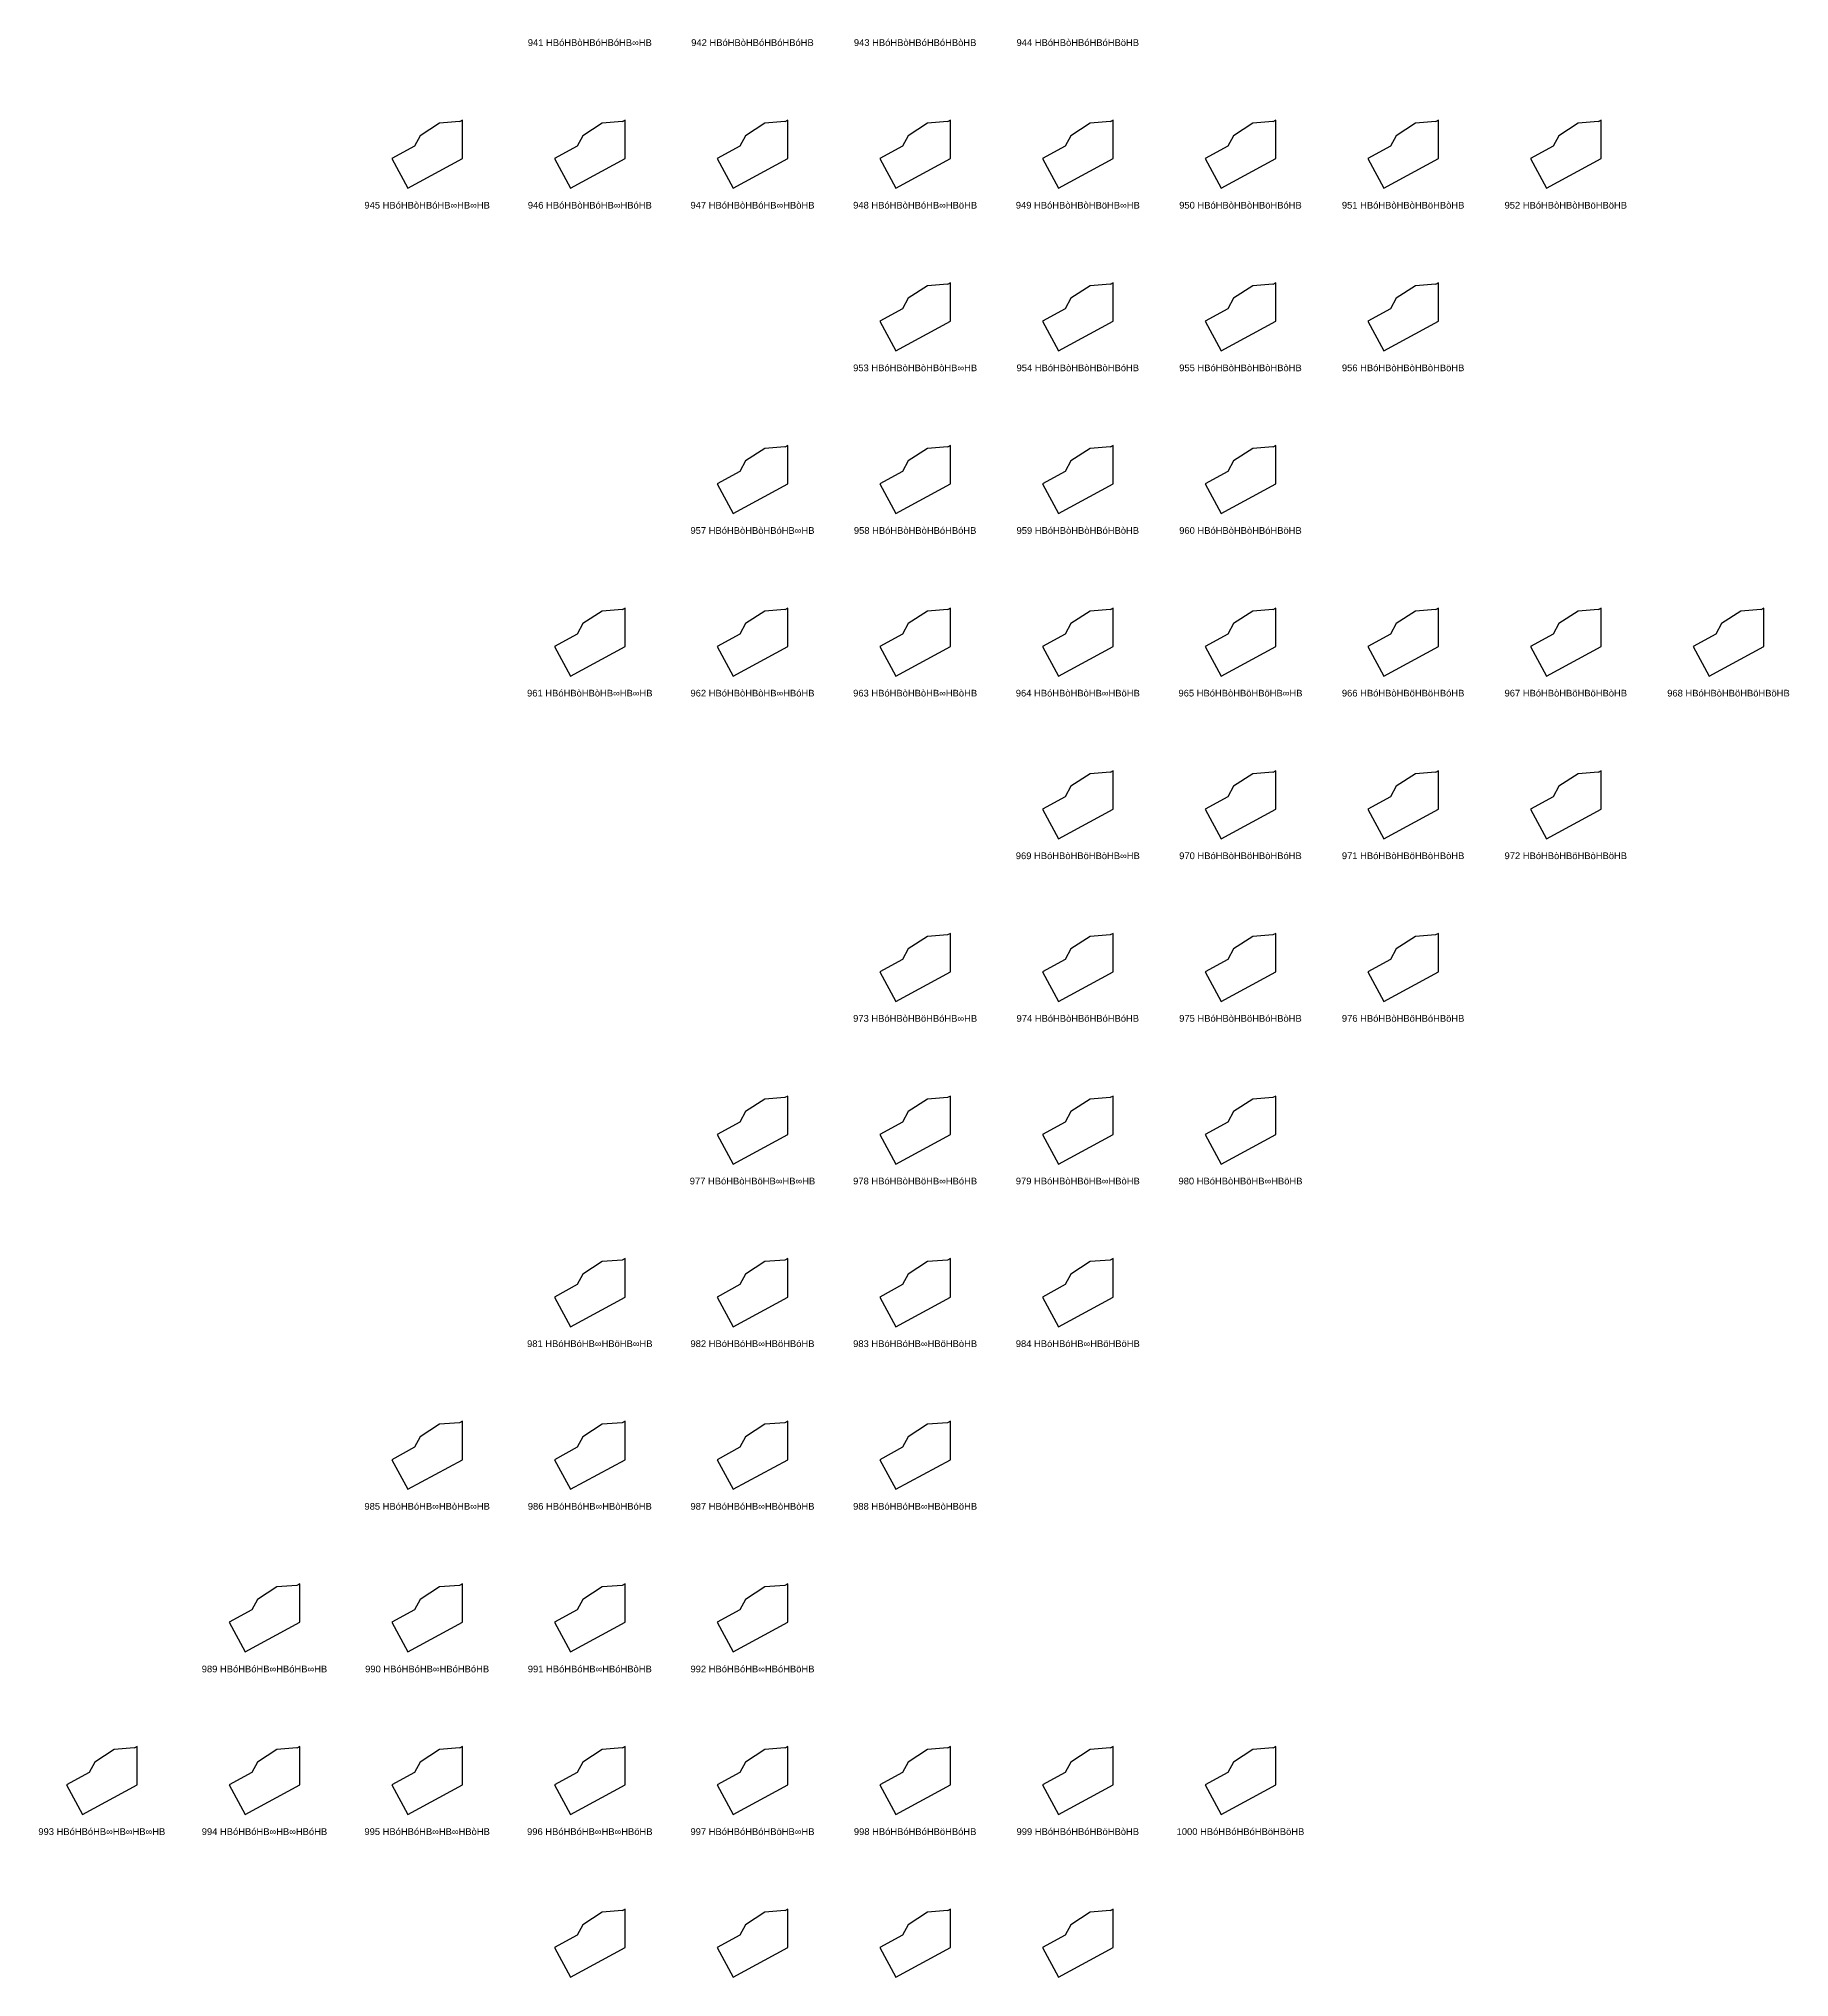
# Model space of a CAD drawing. Header units: millimetres. Extents: x 122552 to 1654769, y -10280102 to 62068.
# Drawn here: x 1316568 to 1603333, y -8343409 to -8025784 of the extents above; entities that cross this region are included whole.
import ezdxf
from ezdxf.enums import TextEntityAlignment as Align

# ---------------------------------------------------------------- set-up
doc = ezdxf.new("R2010")
doc.units = ezdxf.units.MM
doc.styles.add('Arial', font='arial_0.ttf')

msp = doc.modelspace()

# ---------------------------------------------------------------- linework, layer by layer
for points in [[(1377032, -8050274), (1385983, -8045416), (1385983, -8039128), (1385505, -8039387), (1385503, -8039358), (1382215, -8039619), (1379069, -8041664), (1378133, -8043388), (1374396, -8045416)], [(1403681, -8050274), (1412632, -8045416), (1412632, -8039128), (1412154, -8039387), (1412151, -8039358), (1408864, -8039619), (1405717, -8041664), (1404781, -8043388), (1401045, -8045416)], [(1430330, -8050274), (1439281, -8045416), (1439281, -8039128), (1438802, -8039387), (1438800, -8039358), (1435512, -8039619), (1432366, -8041664), (1431430, -8043388), (1427693, -8045416)], [(1456978, -8050274), (1465929, -8045416), (1465929, -8039128), (1465451, -8039387), (1465449, -8039358), (1462161, -8039619), (1459015, -8041664), (1458079, -8043388), (1454342, -8045416)], [(1483627, -8050274), (1492578, -8045416), (1492578, -8039128), (1492100, -8039387), (1492097, -8039358), (1488810, -8039619), (1485663, -8041664), (1484727, -8043388), (1480991, -8045416)], [(1510276, -8050274), (1519227, -8045416), (1519227, -8039128), (1518748, -8039387), (1518746, -8039358), (1515458, -8039619), (1512312, -8041664), (1511376, -8043388), (1507639, -8045416)], [(1536924, -8050274), (1545875, -8045416), (1545875, -8039128), (1545397, -8039387), (1545395, -8039358), (1542107, -8039619), (1538961, -8041664), (1538025, -8043388), (1534288, -8045416)], [(1563573, -8050274), (1572524, -8045416), (1572524, -8039128), (1572046, -8039387), (1572043, -8039358), (1568756, -8039619), (1565609, -8041664), (1564673, -8043388), (1560937, -8045416)], [(1456978, -8076923), (1465929, -8072065), (1465929, -8065776), (1465451, -8066036), (1465449, -8066006), (1462161, -8066267), (1459015, -8068312), (1458079, -8070037), (1454342, -8072065)], [(1483627, -8076923), (1492578, -8072065), (1492578, -8065776), (1492100, -8066036), (1492097, -8066006), (1488810, -8066267), (1485663, -8068312), (1484727, -8070037), (1480991, -8072065)], [(1510276, -8076923), (1519227, -8072065), (1519227, -8065776), (1518748, -8066036), (1518746, -8066006), (1515458, -8066267), (1512312, -8068312), (1511376, -8070037), (1507639, -8072065)], [(1536924, -8076923), (1545875, -8072065), (1545875, -8065776), (1545397, -8066036), (1545395, -8066006), (1542107, -8066267), (1538961, -8068312), (1538025, -8070037), (1534288, -8072065)], [(1430330, -8103571), (1439281, -8098713), (1439281, -8092425), (1438802, -8092685), (1438800, -8092655), (1435512, -8092916), (1432366, -8094961), (1431430, -8096686), (1427693, -8098713)], [(1456978, -8103571), (1465929, -8098713), (1465929, -8092425), (1465451, -8092685), (1465449, -8092655), (1462161, -8092916), (1459015, -8094961), (1458079, -8096686), (1454342, -8098713)], [(1483627, -8103571), (1492578, -8098713), (1492578, -8092425), (1492100, -8092685), (1492097, -8092655), (1488810, -8092916), (1485663, -8094961), (1484727, -8096686), (1480991, -8098713)], [(1510276, -8103571), (1519227, -8098713), (1519227, -8092425), (1518748, -8092685), (1518746, -8092655), (1515458, -8092916), (1512312, -8094961), (1511376, -8096686), (1507639, -8098713)], [(1403681, -8130220), (1412632, -8125362), (1412632, -8119074), (1412154, -8119333), (1412151, -8119304), (1408864, -8119565), (1405717, -8121610), (1404781, -8123334), (1401045, -8125362)], [(1430330, -8130220), (1439281, -8125362), (1439281, -8119074), (1438802, -8119333), (1438800, -8119304), (1435512, -8119565), (1432366, -8121610), (1431430, -8123334), (1427693, -8125362)], [(1456978, -8130220), (1465929, -8125362), (1465929, -8119074), (1465451, -8119333), (1465449, -8119304), (1462161, -8119565), (1459015, -8121610), (1458079, -8123334), (1454342, -8125362)], [(1483627, -8130220), (1492578, -8125362), (1492578, -8119074), (1492100, -8119333), (1492097, -8119304), (1488810, -8119565), (1485663, -8121610), (1484727, -8123334), (1480991, -8125362)], [(1510276, -8130220), (1519227, -8125362), (1519227, -8119074), (1518748, -8119333), (1518746, -8119304), (1515458, -8119565), (1512312, -8121610), (1511376, -8123334), (1507639, -8125362)], [(1536924, -8130220), (1545875, -8125362), (1545875, -8119074), (1545397, -8119333), (1545395, -8119304), (1542107, -8119565), (1538961, -8121610), (1538025, -8123334), (1534288, -8125362)], [(1563573, -8130220), (1572524, -8125362), (1572524, -8119074), (1572046, -8119333), (1572043, -8119304), (1568756, -8119565), (1565609, -8121610), (1564673, -8123334), (1560937, -8125362)], [(1590222, -8130220), (1599173, -8125362), (1599173, -8119074), (1598694, -8119333), (1598692, -8119304), (1595404, -8119565), (1592258, -8121610), (1591322, -8123334), (1587585, -8125362)], [(1483627, -8156869), (1492578, -8152011), (1492578, -8145722), (1492100, -8145982), (1492097, -8145952), (1488810, -8146213), (1485663, -8148258), (1484727, -8149983), (1480991, -8152011)], [(1510276, -8156869), (1519227, -8152011), (1519227, -8145722), (1518748, -8145982), (1518746, -8145952), (1515458, -8146213), (1512312, -8148258), (1511376, -8149983), (1507639, -8152011)], [(1536924, -8156869), (1545875, -8152011), (1545875, -8145722), (1545397, -8145982), (1545395, -8145952), (1542107, -8146213), (1538961, -8148258), (1538025, -8149983), (1534288, -8152011)], [(1563573, -8156869), (1572524, -8152011), (1572524, -8145722), (1572046, -8145982), (1572043, -8145952), (1568756, -8146213), (1565609, -8148258), (1564673, -8149983), (1560937, -8152011)], [(1456978, -8183517), (1465929, -8178659), (1465929, -8172371), (1465451, -8172631), (1465449, -8172601), (1462161, -8172862), (1459015, -8174907), (1458079, -8176632), (1454342, -8178659)], [(1483627, -8183517), (1492578, -8178659), (1492578, -8172371), (1492100, -8172631), (1492097, -8172601), (1488810, -8172862), (1485663, -8174907), (1484727, -8176632), (1480991, -8178659)], [(1510276, -8183517), (1519227, -8178659), (1519227, -8172371), (1518748, -8172631), (1518746, -8172601), (1515458, -8172862), (1512312, -8174907), (1511376, -8176632), (1507639, -8178659)], [(1536924, -8183517), (1545875, -8178659), (1545875, -8172371), (1545397, -8172631), (1545395, -8172601), (1542107, -8172862), (1538961, -8174907), (1538025, -8176632), (1534288, -8178659)], [(1430330, -8210166), (1439281, -8205308), (1439281, -8199020), (1438802, -8199279), (1438800, -8199250), (1435512, -8199511), (1432366, -8201556), (1431430, -8203280), (1427693, -8205308)], [(1456978, -8210166), (1465929, -8205308), (1465929, -8199020), (1465451, -8199279), (1465449, -8199250), (1462161, -8199511), (1459015, -8201556), (1458079, -8203280), (1454342, -8205308)], [(1483627, -8210166), (1492578, -8205308), (1492578, -8199020), (1492100, -8199279), (1492097, -8199250), (1488810, -8199511), (1485663, -8201556), (1484727, -8203280), (1480991, -8205308)], [(1510276, -8210166), (1519227, -8205308), (1519227, -8199020), (1518748, -8199279), (1518746, -8199250), (1515458, -8199511), (1512312, -8201556), (1511376, -8203280), (1507639, -8205308)], [(1403681, -8236815), (1412632, -8231957), (1412632, -8225668), (1412154, -8225928), (1412151, -8225898), (1408864, -8226159), (1405717, -8228204), (1404781, -8229929), (1401045, -8231957)], [(1430330, -8236815), (1439281, -8231957), (1439281, -8225668), (1438802, -8225928), (1438800, -8225898), (1435512, -8226159), (1432366, -8228204), (1431430, -8229929), (1427693, -8231957)], [(1456978, -8236815), (1465929, -8231957), (1465929, -8225668), (1465451, -8225928), (1465449, -8225898), (1462161, -8226159), (1459015, -8228204), (1458079, -8229929), (1454342, -8231957)], [(1483627, -8236815), (1492578, -8231957), (1492578, -8225668), (1492100, -8225928), (1492097, -8225898), (1488810, -8226159), (1485663, -8228204), (1484727, -8229929), (1480991, -8231957)], [(1377032, -8263463), (1385983, -8258605), (1385983, -8252317), (1385505, -8252577), (1385503, -8252547), (1382215, -8252808), (1379069, -8254853), (1378133, -8256578), (1374396, -8258605)], [(1403681, -8263463), (1412632, -8258605), (1412632, -8252317), (1412154, -8252577), (1412151, -8252547), (1408864, -8252808), (1405717, -8254853), (1404781, -8256578), (1401045, -8258605)], [(1430330, -8263463), (1439281, -8258605), (1439281, -8252317), (1438802, -8252577), (1438800, -8252547), (1435512, -8252808), (1432366, -8254853), (1431430, -8256578), (1427693, -8258605)], [(1456978, -8263463), (1465929, -8258605), (1465929, -8252317), (1465451, -8252577), (1465449, -8252547), (1462161, -8252808), (1459015, -8254853), (1458079, -8256578), (1454342, -8258605)], [(1350384, -8290112), (1359335, -8285254), (1359335, -8278966), (1358856, -8279225), (1358854, -8279196), (1355566, -8279457), (1352420, -8281502), (1351484, -8283226), (1347747, -8285254)], [(1377032, -8290112), (1385983, -8285254), (1385983, -8278966), (1385505, -8279225), (1385503, -8279196), (1382215, -8279457), (1379069, -8281502), (1378133, -8283226), (1374396, -8285254)], [(1403681, -8290112), (1412632, -8285254), (1412632, -8278966), (1412154, -8279225), (1412151, -8279196), (1408864, -8279457), (1405717, -8281502), (1404781, -8283226), (1401045, -8285254)], [(1430330, -8290112), (1439281, -8285254), (1439281, -8278966), (1438802, -8279225), (1438800, -8279196), (1435512, -8279457), (1432366, -8281502), (1431430, -8283226), (1427693, -8285254)], [(1323735, -8316761), (1332686, -8311903), (1332686, -8305614), (1332208, -8305874), (1332205, -8305844), (1328918, -8306105), (1325771, -8308150), (1324835, -8309875), (1321099, -8311903)], [(1350384, -8316761), (1359335, -8311903), (1359335, -8305614), (1358856, -8305874), (1358854, -8305844), (1355566, -8306105), (1352420, -8308150), (1351484, -8309875), (1347747, -8311903)], [(1377032, -8316761), (1385983, -8311903), (1385983, -8305614), (1385505, -8305874), (1385503, -8305844), (1382215, -8306105), (1379069, -8308150), (1378133, -8309875), (1374396, -8311903)], [(1403681, -8316761), (1412632, -8311903), (1412632, -8305614), (1412154, -8305874), (1412151, -8305844), (1408864, -8306105), (1405717, -8308150), (1404781, -8309875), (1401045, -8311903)], [(1430330, -8316761), (1439281, -8311903), (1439281, -8305614), (1438802, -8305874), (1438800, -8305844), (1435512, -8306105), (1432366, -8308150), (1431430, -8309875), (1427693, -8311903)], [(1456978, -8316761), (1465929, -8311903), (1465929, -8305614), (1465451, -8305874), (1465449, -8305844), (1462161, -8306105), (1459015, -8308150), (1458079, -8309875), (1454342, -8311903)], [(1483627, -8316761), (1492578, -8311903), (1492578, -8305614), (1492100, -8305874), (1492097, -8305844), (1488810, -8306105), (1485663, -8308150), (1484727, -8309875), (1480991, -8311903)], [(1510276, -8316761), (1519227, -8311903), (1519227, -8305614), (1518748, -8305874), (1518746, -8305844), (1515458, -8306105), (1512312, -8308150), (1511376, -8309875), (1507639, -8311903)], [(1403681, -8343409), (1412632, -8338552), (1412632, -8332263), (1412154, -8332523), (1412151, -8332493), (1408864, -8332754), (1405717, -8334799), (1404781, -8336524), (1401045, -8338552)], [(1430330, -8343409), (1439281, -8338552), (1439281, -8332263), (1438802, -8332523), (1438800, -8332493), (1435512, -8332754), (1432366, -8334799), (1431430, -8336524), (1427693, -8338552)], [(1456978, -8343409), (1465929, -8338552), (1465929, -8332263), (1465451, -8332523), (1465449, -8332493), (1462161, -8332754), (1459015, -8334799), (1458079, -8336524), (1454342, -8338552)], [(1483627, -8343409), (1492578, -8338552), (1492578, -8332263), (1492100, -8332523), (1492097, -8332493), (1488810, -8332754), (1485663, -8334799), (1484727, -8336524), (1480991, -8338552)]]:
    msp.add_lwpolyline(points, close=True)

# ---------------------------------------------------------------- texts
at = {"style": 'Arial'}
for s, p in [('941 HBóHBòHBóHBóHB∞HB', (1406838, -8026412)), ('942 HBóHBòHBóHBóHBóHB', (1433487, -8026412)), ('943 HBóHBòHBóHBóHBòHB', (1460136, -8026412)), ('944 HBóHBòHBóHBóHBöHB', (1486784, -8026412)), ('945 HBóHBòHBóHB∞HB∞HB', (1380190, -8053060)), ('946 HBóHBòHBóHB∞HBóHB', (1406838, -8053060)), ('947 HBóHBòHBóHB∞HBòHB', (1433487, -8053060)), ('948 HBóHBòHBóHB∞HBöHB', (1460136, -8053060)), ('949 HBóHBòHBòHBöHB∞HB', (1486784, -8053060)), ('950 HBóHBòHBòHBöHBóHB', (1513433, -8053060)), ('951 HBóHBòHBòHBöHBòHB', (1540082, -8053060)), ('952 HBóHBòHBòHBöHBöHB', (1566730, -8053060)), ('953 HBóHBòHBòHBòHB∞HB', (1460136, -8079709)), ('954 HBóHBòHBòHBòHBóHB', (1486784, -8079709)), ('955 HBóHBòHBòHBòHBòHB', (1513433, -8079709)), ('956 HBóHBòHBòHBòHBöHB', (1540082, -8079709)), ('957 HBóHBòHBòHBóHB∞HB', (1433487, -8106358)), ('958 HBóHBòHBòHBóHBóHB', (1460136, -8106358)), ('959 HBóHBòHBòHBóHBòHB', (1486784, -8106358)), ('960 HBóHBòHBòHBóHBöHB', (1513433, -8106358)), ('961 HBóHBòHBòHB∞HB∞HB', (1406838, -8133006)), ('962 HBóHBòHBòHB∞HBóHB', (1433487, -8133006)), ('963 HBóHBòHBòHB∞HBòHB', (1460136, -8133006)), ('964 HBóHBòHBòHB∞HBöHB', (1486784, -8133006)), ('965 HBóHBòHBöHBöHB∞HB', (1513433, -8133006)), ('966 HBóHBòHBöHBöHBóHB', (1540082, -8133006)), ('967 HBóHBòHBöHBöHBòHB', (1566730, -8133006)), ('968 HBóHBòHBöHBöHBöHB', (1593379, -8133006)), ('969 HBóHBòHBöHBòHB∞HB', (1486784, -8159655)), ('970 HBóHBòHBöHBòHBóHB', (1513433, -8159655)), ('971 HBóHBòHBöHBòHBòHB', (1540082, -8159655)), ('972 HBóHBòHBöHBòHBöHB', (1566730, -8159655)), ('973 HBóHBòHBöHBóHB∞HB', (1460136, -8186304)), ('974 HBóHBòHBöHBóHBóHB', (1486784, -8186304)), ('975 HBóHBòHBöHBóHBòHB', (1513433, -8186304)), ('976 HBóHBòHBöHBóHBöHB', (1540082, -8186304)), ('977 HBóHBòHBöHB∞HB∞HB', (1433487, -8212952)), ('978 HBóHBòHBöHB∞HBóHB', (1460136, -8212952)), ('979 HBóHBòHBöHB∞HBòHB', (1486784, -8212952)), ('980 HBóHBòHBöHB∞HBöHB', (1513433, -8212952)), ('981 HBóHBóHB∞HBöHB∞HB', (1406838, -8239601)), ('982 HBóHBóHB∞HBöHBóHB', (1433487, -8239601)), ('983 HBóHBóHB∞HBöHBòHB', (1460136, -8239601)), ('984 HBóHBóHB∞HBöHBöHB', (1486784, -8239601)), ('985 HBóHBóHB∞HBòHB∞HB', (1380190, -8266250)), ('986 HBóHBóHB∞HBòHBóHB', (1406838, -8266250)), ('987 HBóHBóHB∞HBòHBòHB', (1433487, -8266250)), ('988 HBóHBóHB∞HBòHBöHB', (1460136, -8266250)), ('989 HBóHBóHB∞HBóHB∞HB', (1353541, -8292898)), ('990 HBóHBóHB∞HBóHBóHB', (1380190, -8292898)), ('991 HBóHBóHB∞HBóHBòHB', (1406838, -8292898)), ('992 HBóHBóHB∞HBóHBöHB', (1433487, -8292898)), ('993 HBóHBóHB∞HB∞HB∞HB', (1326892, -8319547)), ('994 HBóHBóHB∞HB∞HBóHB', (1353541, -8319547)), ('995 HBóHBóHB∞HB∞HBòHB', (1380190, -8319547)), ('996 HBóHBóHB∞HB∞HBöHB', (1406838, -8319547)), ('997 HBóHBóHBóHBöHB∞HB', (1433487, -8319547)), ('998 HBóHBóHBóHBöHBóHB', (1460136, -8319547)), ('999 HBóHBóHBóHBöHBòHB', (1486784, -8319547)), ('1000 HBóHBóHBóHBöHBöHB', (1513433, -8319547))]:
    msp.add_text(s, height=1100, dxfattribs=at).set_placement(p, align=Align.MIDDLE_CENTER)

doc.saveas('drawing.dxf')
